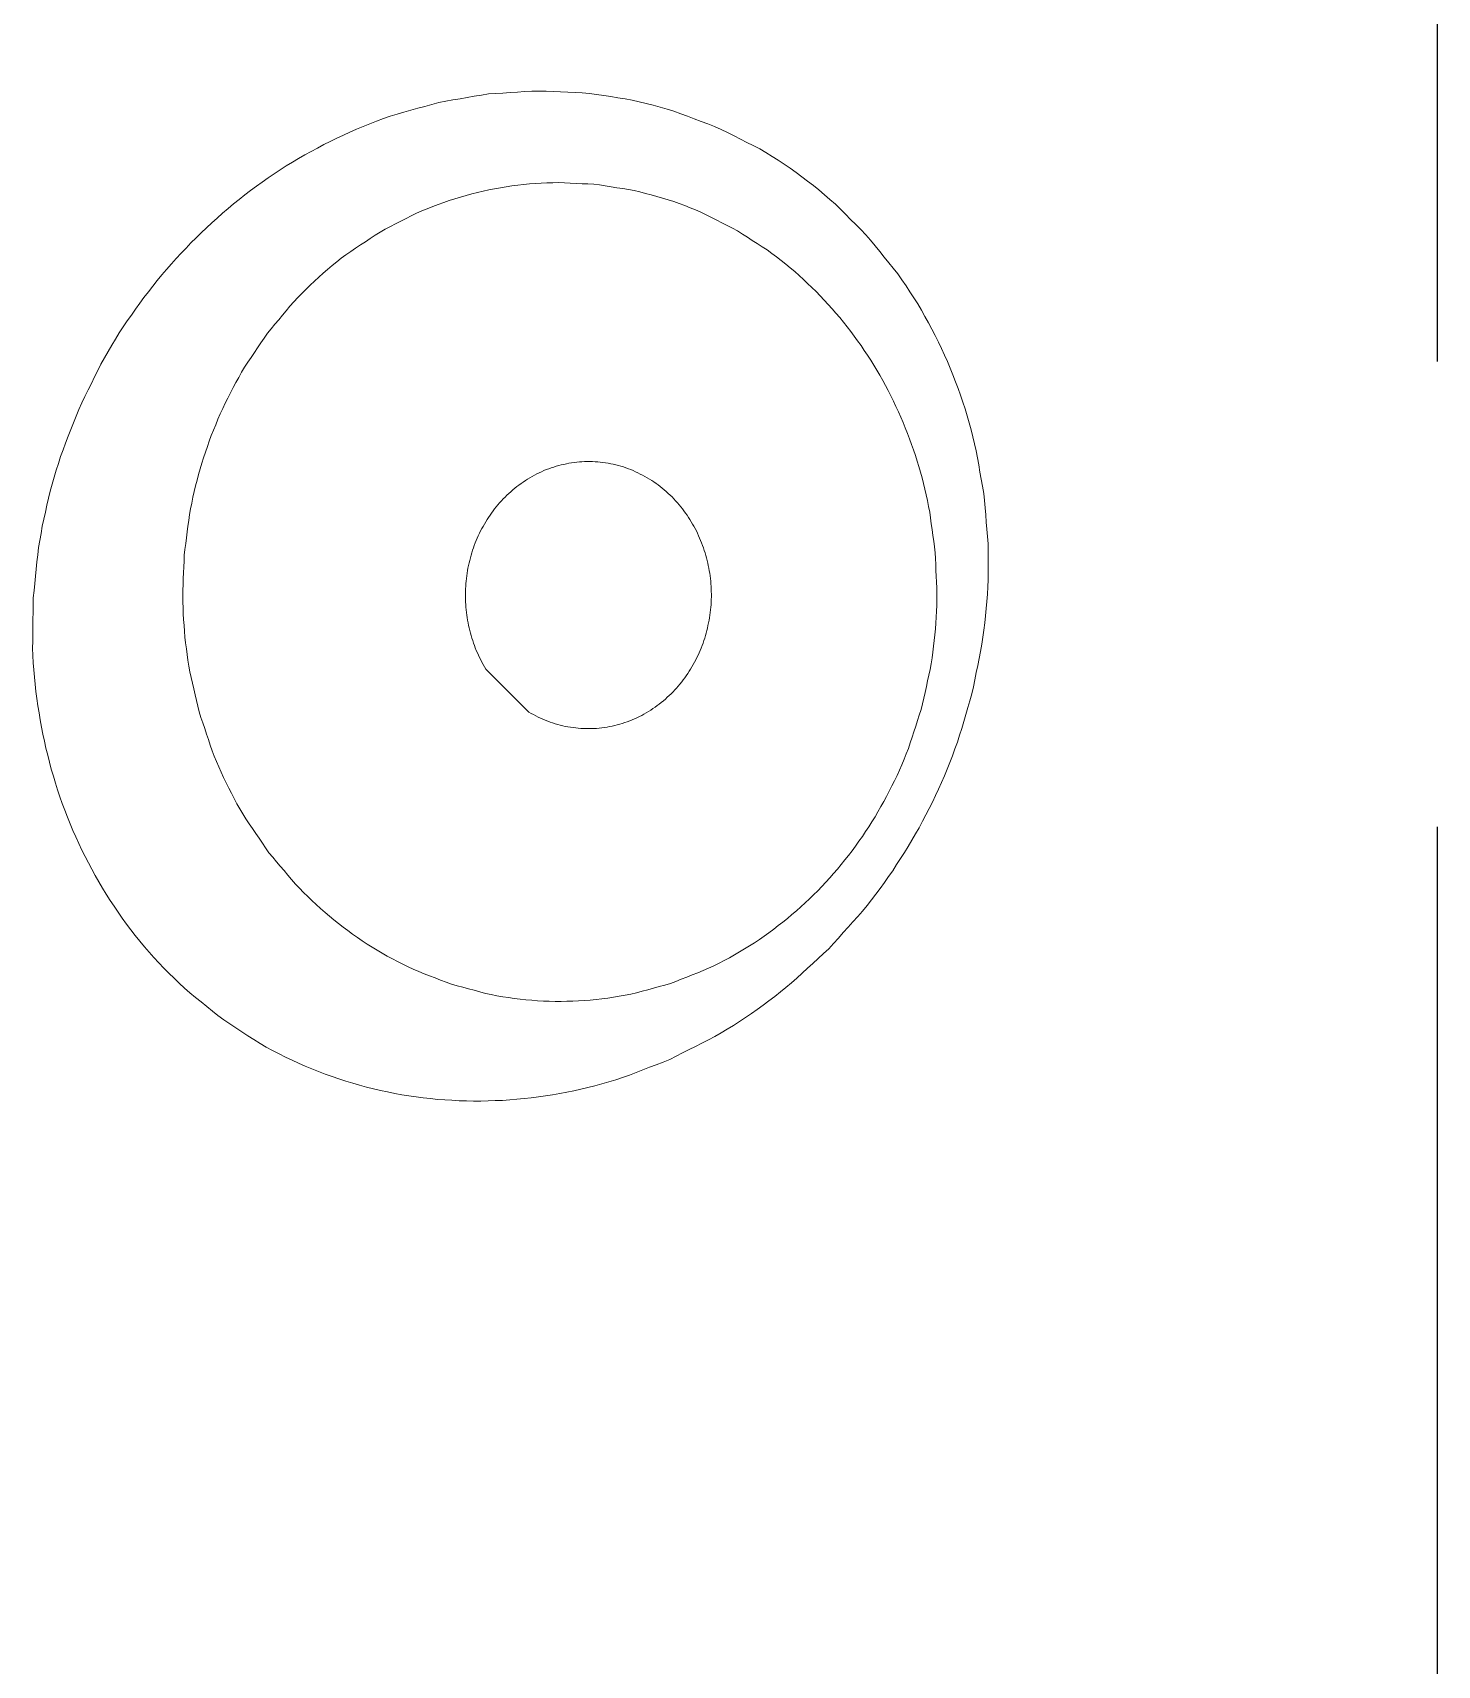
# Model space of a CAD drawing. Extents: x -5208 to -4788, y -2139 to -1842.
# Drawn here: x -5008.41 to -5003.13, y -2086.89 to -2080.75 of the extents above; entities that cross this region are included whole.
import ezdxf

# ---------------------------------------------------------------- set-up
doc = ezdxf.new("R2010")
doc.units = 0
doc.header["$LTSCALE"] = 7
doc.linetypes.add('CENTER', pattern=[2, 1.25, -0.25, 0.25, -0.25])
doc.layers.add('1', color=1, linetype='CENTER')
doc.layers.add('Trimetric', color=7, linetype='CONTINUOUS')

msp = doc.modelspace()

# ---------------------------------------------------------------- linework, layer by layer
at = {"layer": '1'}
msp.add_line((-5003.1291, -2106.4903), (-5003.1291, -2013.1957), dxfattribs=at)
at = {"layer": 'Trimetric', "color": 0, "linetype": 'Continuous', "lineweight": 18}
for points in [[(-5006.6971, -2080.9836), (-5006.67, -2080.9819), (-5006.6429, -2080.9801), (-5006.6158, -2080.9784), (-5006.5887, -2080.9767), (-5006.5617, -2080.9749), (-5006.5346, -2080.9732), (-5006.5075, -2080.9727), (-5006.4804, -2080.9738), (-5006.4533, -2080.9749), (-5006.4262, -2080.976), (-5006.3991, -2080.9771), (-5006.3719, -2080.9782), (-5006.3448, -2080.9793), (-5006.3179, -2080.9824), (-5006.2909, -2080.9856), (-5006.264, -2080.9889), (-5006.2372, -2080.9931), (-5006.2105, -2080.9978), (-5006.1837, -2081.0024), (-5006.1571, -2081.0075), (-5006.1306, -2081.0133), (-5006.1042, -2081.0195), (-5006.0779, -2081.0262), (-5006.0517, -2081.0333), (-5006.0256, -2081.0409), (-5005.9997, -2081.0487), (-5005.9742, -2081.0582), (-5005.9489, -2081.0678), (-5005.9235, -2081.0773), (-5005.8981, -2081.0869), (-5005.8727, -2081.0964), (-5005.8473, -2081.106), (-5005.8225, -2081.117), (-5005.7983, -2081.1292), (-5005.774, -2081.1414), (-5005.7498, -2081.1536), (-5005.7256, -2081.1659), (-5005.7014, -2081.1781), (-5005.6772, -2081.1905), (-5005.6539, -2081.2043), (-5005.6307, -2081.2184), (-5005.6077, -2081.2328), (-5005.5851, -2081.2478), (-5005.5626, -2081.263), (-5005.5404, -2081.2786), (-5005.5187, -2081.2948), (-5005.4972, -2081.3113), (-5005.4756, -2081.3279), (-5005.4544, -2081.3448), (-5005.4338, -2081.3625), (-5005.4132, -2081.3801), (-5005.3928, -2081.3979), (-5005.3737, -2081.4172), (-5005.3545, -2081.4364), (-5005.3354, -2081.4556), (-5005.3162, -2081.4749), (-5005.2971, -2081.4941), (-5005.278, -2081.5133), (-5005.2602, -2081.5338), (-5005.2432, -2081.5549), (-5005.2261, -2081.5761), (-5005.2091, -2081.5972), (-5005.1921, -2081.6183), (-5005.1751, -2081.6395), (-5005.1582, -2081.6607), (-5005.1426, -2081.6829), (-5005.1272, -2081.7053), (-5005.1122, -2081.7278), (-5005.0976, -2081.7507), (-5005.0832, -2081.7737), (-5005.0694, -2081.7971), (-5005.056, -2081.8206), (-5005.043, -2081.8445), (-5005.03, -2081.8683), (-5005.0173, -2081.8923), (-5005.0056, -2081.9167), (-5004.9938, -2081.9412), (-5004.9821, -2081.9657), (-5004.9715, -2081.9906), (-5004.961, -2082.0157), (-5004.9505, -2082.0407), (-5004.9407, -2082.066), (-5004.9315, -2082.0915), (-5004.9222, -2082.117), (-5004.9132, -2082.1426), (-5004.9049, -2082.1684), (-5004.897, -2082.1944), (-5004.8893, -2082.2204), (-5004.8823, -2082.2466), (-5004.8754, -2082.2728), (-5004.869, -2082.2992), (-5004.8635, -2082.3258), (-5004.8587, -2082.3525), (-5004.8539, -2082.3792), (-5004.8491, -2082.4059), (-5004.8443, -2082.4326), (-5004.8395, -2082.4593), (-5004.8348, -2082.486), (-5004.832, -2082.513), (-5004.8297, -2082.54), (-5004.8275, -2082.5671), (-5004.8253, -2082.5941), (-5004.8231, -2082.6212), (-5004.8208, -2082.6482), (-5004.8187, -2082.6753), (-5004.818, -2082.7024), (-5004.8176, -2082.7295), (-5004.8176, -2082.7566), (-5004.818, -2082.7838), (-5004.8186, -2082.8109), (-5004.8198, -2082.838), (-5004.8212, -2082.8651), (-5004.8234, -2082.8921), (-5004.8256, -2082.9192), (-5004.8278, -2082.9462), (-5004.8308, -2082.9732), (-5004.8343, -2083.0001), (-5004.8377, -2083.027), (-5004.8417, -2083.0538), (-5004.847, -2083.0805), (-5004.8522, -2083.1071), (-5004.8575, -2083.1337), (-5004.8628, -2083.1603), (-5004.868, -2083.1869), (-5004.8733, -2083.2136), (-5004.8796, -2083.2399), (-5004.8872, -2083.266), (-5004.8949, -2083.292), (-5004.9025, -2083.318), (-5004.9102, -2083.3441), (-5004.9178, -2083.3701), (-5004.9255, -2083.3961), (-5004.9339, -2083.4219), (-5004.943, -2083.4475), (-5004.9525, -2083.4729), (-5004.9622, -2083.4982), (-5004.9724, -2083.5234), (-5004.9828, -2083.5484), (-5004.9936, -2083.5733), (-5005.0049, -2083.598), (-5005.0165, -2083.6225), (-5005.0281, -2083.647), (-5005.0398, -2083.6715), (-5005.0525, -2083.6955), (-5005.0652, -2083.7195), (-5005.0779, -2083.7434), (-5005.0913, -2083.767), (-5005.1051, -2083.7904), (-5005.1189, -2083.8138), (-5005.1329, -2083.837), (-5005.1476, -2083.8598), (-5005.1624, -2083.8825), (-5005.1772, -2083.9053), (-5005.1926, -2083.9276), (-5005.2082, -2083.9499), (-5005.2242, -2083.9717), (-5005.2404, -2083.9935), (-5005.2569, -2084.015), (-5005.2738, -2084.0363), (-5005.2908, -2084.0575), (-5005.3088, -2084.0778), (-5005.3269, -2084.0979), (-5005.3451, -2084.1181), (-5005.3633, -2084.1382), (-5005.3815, -2084.1584), (-5005.3996, -2084.1785), (-5005.4178, -2084.1987), (-5005.4377, -2084.2171), (-5005.4576, -2084.2356), (-5005.4775, -2084.254), (-5005.4975, -2084.2724), (-5005.5174, -2084.2908), (-5005.5373, -2084.3092), (-5005.5574, -2084.3274), (-5005.5786, -2084.3444), (-5005.5997, -2084.3614), (-5005.6209, -2084.3784), (-5005.6426, -2084.3947), (-5005.6645, -2084.4107), (-5005.6864, -2084.4267), (-5005.7085, -2084.4424), (-5005.731, -2084.4576), (-5005.7536, -2084.4725), (-5005.7765, -2084.4872), (-5005.7996, -2084.5014), (-5005.8228, -2084.5154), (-5005.8463, -2084.529), (-5005.8702, -2084.5419), (-5005.8944, -2084.554), (-5005.9187, -2084.5662), (-5005.943, -2084.5783), (-5005.9672, -2084.5905), (-5005.9915, -2084.6027), (-5006.0157, -2084.6148), (-5006.0408, -2084.6251), (-5006.0661, -2084.6349), (-5006.0914, -2084.6446), (-5006.1168, -2084.6544), (-5006.1421, -2084.6641), (-5006.1674, -2084.6739), (-5006.1928, -2084.6835), (-5006.2187, -2084.6916), (-5006.2446, -2084.6995), (-5006.2707, -2084.7071), (-5006.2969, -2084.7141), (-5006.3232, -2084.7209), (-5006.3496, -2084.7271), (-5006.3761, -2084.7329), (-5006.4027, -2084.7381), (-5006.4293, -2084.7433), (-5006.456, -2084.7483), (-5006.4829, -2084.7522), (-5006.5097, -2084.756), (-5006.5366, -2084.7599), (-5006.5636, -2084.7625), (-5006.5906, -2084.765), (-5006.6176, -2084.7675), (-5006.6447, -2084.7691), (-5006.6718, -2084.7702), (-5006.6989, -2084.7712), (-5006.726, -2084.7718), (-5006.7532, -2084.7715), (-5006.7803, -2084.7712), (-5006.8074, -2084.7707), (-5006.8345, -2084.7689), (-5006.8616, -2084.7672), (-5006.8887, -2084.7654), (-5006.9157, -2084.7627), (-5006.9426, -2084.7598), (-5006.9695, -2084.7562), (-5006.9964, -2084.7522), (-5007.0232, -2084.7479), (-5007.0498, -2084.743), (-5007.0764, -2084.7376), (-5007.1029, -2084.7315), (-5007.1293, -2084.7255), (-5007.1557, -2084.7192), (-5007.1818, -2084.7118), (-5007.2079, -2084.7043), (-5007.234, -2084.6968), (-5007.2597, -2084.6881), (-5007.2853, -2084.6792), (-5007.311, -2084.6703), (-5007.3363, -2084.6605), (-5007.3614, -2084.6503), (-5007.3865, -2084.6401), (-5007.4114, -2084.6294), (-5007.4361, -2084.6181), (-5007.4606, -2084.6063), (-5007.4849, -2084.5942), (-5007.5089, -2084.5817), (-5007.5327, -2084.5687), (-5007.5564, -2084.5554), (-5007.5792, -2084.5407), (-5007.6019, -2084.5259), (-5007.6247, -2084.5111), (-5007.6474, -2084.4963), (-5007.6702, -2084.4815), (-5007.6929, -2084.4667), (-5007.7146, -2084.4505), (-5007.7357, -2084.4334), (-5007.7567, -2084.4162), (-5007.7777, -2084.3991), (-5007.7988, -2084.382), (-5007.8198, -2084.3648), (-5007.8406, -2084.3474), (-5007.8602, -2084.3286), (-5007.8798, -2084.3099), (-5007.8994, -2084.2911), (-5007.9181, -2084.2714), (-5007.9367, -2084.2517), (-5007.9553, -2084.2319), (-5007.9733, -2084.2117), (-5007.9911, -2084.1912), (-5008.0083, -2084.1702), (-5008.0253, -2084.1491), (-5008.042, -2084.1277), (-5008.0583, -2084.106), (-5008.0743, -2084.0841), (-5008.0896, -2084.0616), (-5008.1049, -2084.0392), (-5008.1201, -2084.0168), (-5008.1344, -2083.9937), (-5008.1485, -2083.9705), (-5008.1626, -2083.9473), (-5008.1759, -2083.9237), (-5008.1889, -2083.8999), (-5008.2018, -2083.876), (-5008.2143, -2083.8519), (-5008.226, -2083.8274), (-5008.2377, -2083.803), (-5008.2494, -2083.7785), (-5008.2602, -2083.7536), (-5008.2707, -2083.7286), (-5008.2809, -2083.7034), (-5008.2906, -2083.6781), (-5008.3001, -2083.6527), (-5008.309, -2083.627), (-5008.3176, -2083.6013), (-5008.3255, -2083.5754), (-5008.3335, -2083.5494), (-5008.3414, -2083.5235), (-5008.3481, -2083.4972), (-5008.3548, -2083.4709), (-5008.3615, -2083.4446), (-5008.3673, -2083.4181), (-5008.3728, -2083.3915), (-5008.3782, -2083.3649), (-5008.3832, -2083.3383), (-5008.3874, -2083.3115), (-5008.3916, -2083.2846), (-5008.3958, -2083.2578), (-5008.399, -2083.2309), (-5008.4021, -2083.2039), (-5008.4047, -2083.1769), (-5008.4069, -2083.1499), (-5008.4089, -2083.1228), (-5008.4103, -2083.0957), (-5008.4114, -2083.0686), (-5008.4111, -2083.0415), (-5008.4109, -2083.0144), (-5008.4106, -2082.9872), (-5008.4104, -2082.9601), (-5008.4101, -2082.933), (-5008.4098, -2082.9058), (-5008.4089, -2082.8787), (-5008.4061, -2082.8517), (-5008.4034, -2082.8247), (-5008.4006, -2082.7977), (-5008.3979, -2082.7707), (-5008.3952, -2082.7438), (-5008.3924, -2082.7168), (-5008.3889, -2082.6899), (-5008.3843, -2082.6631), (-5008.3798, -2082.6364), (-5008.3752, -2082.6096), (-5008.3695, -2082.5831), (-5008.3637, -2082.5566), (-5008.358, -2082.5301), (-5008.3517, -2082.5037), (-5008.3451, -2082.4774), (-5008.3379, -2082.4512), (-5008.3307, -2082.425), (-5008.3228, -2082.3991), (-5008.3148, -2082.3731), (-5008.3064, -2082.3473), (-5008.2971, -2082.3219), (-5008.2873, -2082.2966), (-5008.2775, -2082.2713), (-5008.2677, -2082.246), (-5008.2578, -2082.2207), (-5008.248, -2082.1954), (-5008.2382, -2082.1701), (-5008.2267, -2082.1455), (-5008.2147, -2082.1212), (-5008.2027, -2082.0969), (-5008.1906, -2082.0726), (-5008.1786, -2082.0483), (-5008.1665, -2082.0239), (-5008.1545, -2081.9996), (-5008.1414, -2081.9759), (-5008.1279, -2081.9523), (-5008.114, -2081.929), (-5008.1, -2081.9058), (-5008.0855, -2081.8828), (-5008.0708, -2081.86), (-5008.0559, -2081.8374), (-5008.0403, -2081.8152), (-5008.0246, -2081.793), (-5008.0089, -2081.7709), (-5007.9928, -2081.7491), (-5007.9761, -2081.7277), (-5007.9594, -2081.7063), (-5007.9428, -2081.6849), (-5007.9252, -2081.6642), (-5007.9075, -2081.6436), (-5007.8899, -2081.623), (-5007.8718, -2081.6028), (-5007.8532, -2081.583), (-5007.8347, -2081.5632), (-5007.816, -2081.5435), (-5007.7966, -2081.5245), (-5007.7772, -2081.5056), (-5007.7577, -2081.4867), (-5007.7377, -2081.4684), (-5007.7174, -2081.4503), (-5007.6971, -2081.4323), (-5007.6767, -2081.4145), (-5007.6558, -2081.3972), (-5007.6346, -2081.3802), (-5007.6133, -2081.3634), (-5007.5917, -2081.347), (-5007.57, -2081.3308), (-5007.5479, -2081.315), (-5007.5256, -2081.2996), (-5007.503, -2081.2846), (-5007.4803, -2081.2696), (-5007.4577, -2081.2546), (-5007.4344, -2081.2407), (-5007.4111, -2081.2268), (-5007.3878, -2081.2129), (-5007.364, -2081.1998), (-5007.3401, -2081.187), (-5007.3162, -2081.1743), (-5007.292, -2081.1619), (-5007.2675, -2081.1503), (-5007.243, -2081.1386), (-5007.2185, -2081.127), (-5007.1935, -2081.1163), (-5007.1685, -2081.1058), (-5007.1433, -2081.0957), (-5007.118, -2081.086), (-5007.0926, -2081.0765), (-5007.0669, -2081.0677), (-5007.0411, -2081.0593), (-5007.015, -2081.0521), (-5006.9888, -2081.0449), (-5006.9626, -2081.0377), (-5006.9365, -2081.0305), (-5006.9103, -2081.0233), (-5006.8841, -2081.0161), (-5006.8576, -2081.0106), (-5006.8309, -2081.0061), (-5006.8041, -2081.0016), (-5006.7773, -2080.9971), (-5006.7506, -2080.9926), (-5006.7238, -2080.9881)], [(-5006.4335, -2081.3168), (-5006.4115, -2081.3179), (-5006.3895, -2081.319), (-5006.3675, -2081.3201), (-5006.3455, -2081.3212), (-5006.3235, -2081.3223), (-5006.3015, -2081.3234), (-5006.2796, -2081.3261), (-5006.2579, -2081.3295), (-5006.2361, -2081.3329), (-5006.2143, -2081.3364), (-5006.1926, -2081.3398), (-5006.1708, -2081.3433), (-5006.1492, -2081.3473), (-5006.1277, -2081.3524), (-5006.1063, -2081.3576), (-5006.085, -2081.3629), (-5006.0638, -2081.3692), (-5006.0427, -2081.3754), (-5006.0216, -2081.3817), (-5006.0007, -2081.3888), (-5005.98, -2081.3961), (-5005.9593, -2081.4037), (-5005.9388, -2081.4118), (-5005.9184, -2081.4201), (-5005.8982, -2081.4288), (-5005.8783, -2081.4383), (-5005.8587, -2081.4483), (-5005.839, -2081.4583), (-5005.8194, -2081.4683), (-5005.7998, -2081.4783), (-5005.7801, -2081.4883), (-5005.7607, -2081.4987), (-5005.7422, -2081.5107), (-5005.7237, -2081.5226), (-5005.7052, -2081.5346), (-5005.6867, -2081.5465), (-5005.6682, -2081.5585), (-5005.6497, -2081.5705), (-5005.6318, -2081.5833), (-5005.6141, -2081.5964), (-5005.5968, -2081.61), (-5005.5795, -2081.6237), (-5005.5625, -2081.6377), (-5005.5458, -2081.652), (-5005.5292, -2081.6665), (-5005.5131, -2081.6815), (-5005.497, -2081.6965), (-5005.4808, -2081.7116), (-5005.4654, -2081.7273), (-5005.4501, -2081.7431), (-5005.4347, -2081.7589), (-5005.4198, -2081.7751), (-5005.4052, -2081.7916), (-5005.3907, -2081.8081), (-5005.3764, -2081.8249), (-5005.3626, -2081.8421), (-5005.3489, -2081.8593), (-5005.3351, -2081.8766), (-5005.3222, -2081.8944), (-5005.3093, -2081.9122), (-5005.2964, -2081.9301), (-5005.2841, -2081.9484), (-5005.2721, -2081.9668), (-5005.26, -2081.9853), (-5005.2482, -2082.0038), (-5005.2368, -2082.0227), (-5005.2257, -2082.0418), (-5005.2148, -2082.0609), (-5005.2043, -2082.0803), (-5005.194, -2082.0997), (-5005.184, -2082.1193), (-5005.1744, -2082.1392), (-5005.1651, -2082.1591), (-5005.1558, -2082.1791), (-5005.1467, -2082.1991), (-5005.1383, -2082.2195), (-5005.1299, -2082.2399), (-5005.1215, -2082.2603), (-5005.114, -2082.281), (-5005.1065, -2082.3017), (-5005.0991, -2082.3224), (-5005.0921, -2082.3433), (-5005.0856, -2082.3644), (-5005.0791, -2082.3854), (-5005.0727, -2082.4065), (-5005.0669, -2082.4278), (-5005.0614, -2082.4491), (-5005.0561, -2082.4705), (-5005.0512, -2082.4919), (-5005.0464, -2082.5134), (-5005.0421, -2082.535), (-5005.0381, -2082.5567), (-5005.035, -2082.5785), (-5005.032, -2082.6003), (-5005.029, -2082.6222), (-5005.0259, -2082.644), (-5005.0229, -2082.6658), (-5005.0198, -2082.6876), (-5005.0175, -2082.7095), (-5005.0165, -2082.7315), (-5005.0154, -2082.7535), (-5005.0144, -2082.7755), (-5005.0133, -2082.7975), (-5005.0123, -2082.8195), (-5005.0112, -2082.8415), (-5005.0109, -2082.8636), (-5005.0114, -2082.8856), (-5005.0118, -2082.9076), (-5005.0123, -2082.9296), (-5005.0137, -2082.9516), (-5005.0152, -2082.9736), (-5005.0166, -2082.9956), (-5005.0185, -2083.0175), (-5005.0207, -2083.0394), (-5005.0233, -2083.0613), (-5005.0261, -2083.0832), (-5005.0292, -2083.105), (-5005.0327, -2083.1267), (-5005.0363, -2083.1485), (-5005.041, -2083.17), (-5005.0458, -2083.1915), (-5005.0507, -2083.2129), (-5005.0556, -2083.2344), (-5005.0605, -2083.2559), (-5005.0654, -2083.2774), (-5005.0703, -2083.2989), (-5005.0771, -2083.3198), (-5005.0839, -2083.3408), (-5005.0908, -2083.3617), (-5005.0976, -2083.3827), (-5005.1044, -2083.4036), (-5005.1113, -2083.4245), (-5005.1183, -2083.4454), (-5005.1263, -2083.4659), (-5005.1346, -2083.4863), (-5005.1431, -2083.5067), (-5005.152, -2083.5268), (-5005.161, -2083.5469), (-5005.1704, -2083.5668), (-5005.1801, -2083.5866), (-5005.1902, -2083.6062), (-5005.2004, -2083.6257), (-5005.2105, -2083.6453), (-5005.2216, -2083.6644), (-5005.2326, -2083.6834), (-5005.2437, -2083.7025), (-5005.2553, -2083.7212), (-5005.2672, -2083.7397), (-5005.2792, -2083.7582), (-5005.2914, -2083.7765), (-5005.3042, -2083.7945), (-5005.317, -2083.8124), (-5005.3298, -2083.8303), (-5005.3434, -2083.8476), (-5005.3571, -2083.8649), (-5005.3707, -2083.8822), (-5005.3849, -2083.899), (-5005.3994, -2083.9156), (-5005.4139, -2083.9323), (-5005.4286, -2083.9487), (-5005.4436, -2083.9647), (-5005.459, -2083.9805), (-5005.4745, -2083.9962), (-5005.4903, -2084.0115), (-5005.5063, -2084.0266), (-5005.5226, -2084.0416), (-5005.5392, -2084.056), (-5005.556, -2084.0703), (-5005.5727, -2084.0846), (-5005.5899, -2084.0984), (-5005.6073, -2084.1118), (-5005.6248, -2084.1253), (-5005.6424, -2084.1384), (-5005.6605, -2084.151), (-5005.6786, -2084.1635), (-5005.6968, -2084.176), (-5005.7155, -2084.1877), (-5005.7342, -2084.1993), (-5005.7529, -2084.2109), (-5005.772, -2084.2219), (-5005.7912, -2084.2327), (-5005.8107, -2084.2431), (-5005.8302, -2084.2531), (-5005.8499, -2084.263), (-5005.8699, -2084.2724), (-5005.89, -2084.2812), (-5005.9105, -2084.2893), (-5005.9311, -2084.2973), (-5005.9516, -2084.3054), (-5005.9721, -2084.3134), (-5005.9926, -2084.3215), (-5006.0131, -2084.3295), (-5006.0343, -2084.3354), (-5006.0556, -2084.3412), (-5006.0768, -2084.3471), (-5006.098, -2084.3529), (-5006.1193, -2084.3588), (-5006.1405, -2084.3646), (-5006.162, -2084.3695), (-5006.1836, -2084.3739), (-5006.2053, -2084.3778), (-5006.227, -2084.3814), (-5006.2488, -2084.3847), (-5006.2706, -2084.3875), (-5006.2925, -2084.3899), (-5006.3145, -2084.3918), (-5006.3364, -2084.3936), (-5006.3584, -2084.3953), (-5006.3804, -2084.3959), (-5006.4024, -2084.3966), (-5006.4244, -2084.3972), (-5006.4465, -2084.3967), (-5006.4685, -2084.3962), (-5006.4905, -2084.3957), (-5006.5125, -2084.3942), (-5006.5345, -2084.3925), (-5006.5564, -2084.3908), (-5006.5783, -2084.3886), (-5006.6002, -2084.386), (-5006.622, -2084.3828), (-5006.6438, -2084.3794), (-5006.6655, -2084.3756), (-5006.6871, -2084.3714), (-5006.7086, -2084.3667), (-5006.7299, -2084.361), (-5006.7512, -2084.3552), (-5006.7724, -2084.3495), (-5006.7937, -2084.3438), (-5006.815, -2084.3381), (-5006.8363, -2084.3323), (-5006.8568, -2084.3245), (-5006.8774, -2084.3166), (-5006.898, -2084.3087), (-5006.9185, -2084.3008), (-5006.9391, -2084.2928), (-5006.9596, -2084.2849), (-5006.9799, -2084.2762), (-5006.9999, -2084.267), (-5007.0196, -2084.2572), (-5007.0393, -2084.2473), (-5007.0588, -2084.237), (-5007.0781, -2084.2264), (-5007.0972, -2084.2155), (-5007.116, -2084.204), (-5007.1348, -2084.1926), (-5007.1536, -2084.1811), (-5007.1718, -2084.1687), (-5007.19, -2084.1563), (-5007.2082, -2084.1438), (-5007.226, -2084.1308), (-5007.2435, -2084.1175), (-5007.261, -2084.1041), (-5007.2783, -2084.0904), (-5007.2951, -2084.0762), (-5007.3119, -2084.062), (-5007.3287, -2084.0477), (-5007.345, -2084.0329), (-5007.3611, -2084.0178), (-5007.377, -2084.0026), (-5007.3926, -2083.987), (-5007.408, -2083.9713), (-5007.4232, -2083.9554), (-5007.4378, -2083.9388), (-5007.4519, -2083.922), (-5007.4661, -2083.9051), (-5007.4803, -2083.8882), (-5007.4944, -2083.8713), (-5007.5086, -2083.8545), (-5007.5227, -2083.8376), (-5007.5353, -2083.8195), (-5007.5477, -2083.8013), (-5007.5602, -2083.7832), (-5007.5727, -2083.765), (-5007.5852, -2083.7468), (-5007.5976, -2083.7287), (-5007.6097, -2083.7102), (-5007.6208, -2083.6912), (-5007.632, -2083.6722), (-5007.6431, -2083.6532), (-5007.6534, -2083.6337), (-5007.6636, -2083.6142), (-5007.6739, -2083.5947), (-5007.6837, -2083.575), (-5007.6932, -2083.5552), (-5007.7023, -2083.5351), (-5007.7113, -2083.515), (-5007.7199, -2083.4947), (-5007.7283, -2083.4743), (-5007.7364, -2083.4539), (-5007.7436, -2083.433), (-5007.7506, -2083.4121), (-5007.7575, -2083.3912), (-5007.7645, -2083.3703), (-5007.7714, -2083.3494), (-5007.7784, -2083.3285), (-5007.7852, -2083.3076), (-5007.7903, -2083.2861), (-5007.7953, -2083.2647), (-5007.8003, -2083.2432), (-5007.8053, -2083.2218), (-5007.8103, -2083.2003), (-5007.8153, -2083.1789), (-5007.82, -2083.1574), (-5007.8238, -2083.1357), (-5007.8273, -2083.1139), (-5007.8306, -2083.0921), (-5007.8335, -2083.0703), (-5007.8363, -2083.0484), (-5007.8386, -2083.0265), (-5007.8406, -2083.0046), (-5007.8422, -2082.9826), (-5007.8437, -2082.9606), (-5007.8453, -2082.9387), (-5007.8459, -2082.9166), (-5007.8465, -2082.8946), (-5007.847, -2082.8726), (-5007.8469, -2082.8506), (-5007.8459, -2082.8286), (-5007.845, -2082.8066), (-5007.844, -2082.7846), (-5007.8431, -2082.7625), (-5007.8421, -2082.7405), (-5007.8412, -2082.7185), (-5007.839, -2082.6966), (-5007.836, -2082.6748), (-5007.8331, -2082.653), (-5007.8302, -2082.6311), (-5007.8273, -2082.6093), (-5007.8243, -2082.5875), (-5007.8214, -2082.5656), (-5007.8175, -2082.5439), (-5007.8133, -2082.5223), (-5007.8087, -2082.5008), (-5007.8039, -2082.4793), (-5007.7987, -2082.4579), (-5007.7933, -2082.4365), (-5007.7876, -2082.4152), (-5007.7813, -2082.3941), (-5007.775, -2082.373), (-5007.7686, -2082.3519), (-5007.7617, -2082.331), (-5007.7544, -2082.3102), (-5007.7471, -2082.2894), (-5007.7397, -2082.2687), (-5007.7314, -2082.2483), (-5007.7231, -2082.2279), (-5007.7148, -2082.2075), (-5007.7058, -2082.1874), (-5007.6966, -2082.1673), (-5007.6874, -2082.1473), (-5007.6779, -2082.1275), (-5007.668, -2082.1078), (-5007.6578, -2082.0883), (-5007.6474, -2082.0688), (-5007.6366, -2082.0496), (-5007.6256, -2082.0305), (-5007.6144, -2082.0116), (-5007.6024, -2081.9931), (-5007.59, -2081.9749), (-5007.5776, -2081.9567), (-5007.5653, -2081.9384), (-5007.5529, -2081.9202), (-5007.5405, -2081.902), (-5007.5281, -2081.8838), (-5007.5141, -2081.8668), (-5007.5001, -2081.8498), (-5007.486, -2081.8329), (-5007.4719, -2081.8159), (-5007.4579, -2081.799), (-5007.4438, -2081.782), (-5007.4293, -2081.7654), (-5007.414, -2081.7496), (-5007.3988, -2081.7337), (-5007.3834, -2081.7179), (-5007.3674, -2081.7028), (-5007.3514, -2081.6876), (-5007.3353, -2081.6725), (-5007.3188, -2081.6579), (-5007.3022, -2081.6435), (-5007.2853, -2081.6294), (-5007.2681, -2081.6155), (-5007.2508, -2081.6019), (-5007.2333, -2081.5886), (-5007.2154, -2081.5757), (-5007.197, -2081.5636), (-5007.1786, -2081.5515), (-5007.1602, -2081.5395), (-5007.1417, -2081.5274), (-5007.1233, -2081.5153), (-5007.1049, -2081.5032), (-5007.0855, -2081.4927), (-5007.066, -2081.4826), (-5007.0464, -2081.4725), (-5007.0269, -2081.4623), (-5007.0073, -2081.4522), (-5006.9877, -2081.4421), (-5006.9679, -2081.4325), (-5006.9477, -2081.4236), (-5006.9274, -2081.4152), (-5006.9069, -2081.407), (-5006.8863, -2081.3992), (-5006.8656, -2081.3918), (-5006.8448, -2081.3845), (-5006.8237, -2081.3781), (-5006.8026, -2081.3717), (-5006.7816, -2081.3653), (-5006.7602, -2081.3598), (-5006.7389, -2081.3545), (-5006.7175, -2081.3492), (-5006.6959, -2081.3446), (-5006.6743, -2081.3405), (-5006.6526, -2081.3364), (-5006.6309, -2081.3328), (-5006.6091, -2081.3298), (-5006.5873, -2081.3268), (-5006.5654, -2081.3241), (-5006.5434, -2081.3223), (-5006.5215, -2081.3205), (-5006.4995, -2081.3188), (-5006.4775, -2081.3181), (-5006.4555, -2081.3175)]]:
    msp.add_lwpolyline(points, close=True, dxfattribs=at)
for points in [[(-5006.5456, -2083.3089), (-5006.5369, -2083.3135), (-5006.5282, -2083.3182), (-5006.5195, -2083.3228), (-5006.5108, -2083.3275), (-5006.5019, -2083.3316), (-5006.4928, -2083.3354), (-5006.4837, -2083.3392), (-5006.4746, -2083.343), (-5006.4654, -2083.3466), (-5006.456, -2083.3497), (-5006.4466, -2083.3527), (-5006.4371, -2083.3554), (-5006.4276, -2083.358), (-5006.418, -2083.3603), (-5006.4084, -2083.3625), (-5006.3987, -2083.3642), (-5006.389, -2083.366), (-5006.3792, -2083.3671), (-5006.3694, -2083.3682), (-5006.3596, -2083.3692), (-5006.3497, -2083.3702), (-5006.3399, -2083.3707), (-5006.33, -2083.3707), (-5006.3202, -2083.3708), (-5006.3103, -2083.3708), (-5006.3004, -2083.3706), (-5006.2906, -2083.3699), (-5006.2808, -2083.3692), (-5006.271, -2083.368), (-5006.2612, -2083.3668), (-5006.2515, -2083.3651), (-5006.2417, -2083.3635), (-5006.2321, -2083.3614), (-5006.2225, -2083.3593), (-5006.213, -2083.3566), (-5006.2035, -2083.3538), (-5006.194, -2083.351), (-5006.1846, -2083.3482), (-5006.1753, -2083.3449), (-5006.1662, -2083.3412), (-5006.157, -2083.3375), (-5006.1479, -2083.3338), (-5006.1388, -2083.3299), (-5006.1299, -2083.3256), (-5006.1211, -2083.3212), (-5006.1125, -2083.3164), (-5006.1039, -2083.3116), (-5006.0954, -2083.3065), (-5006.087, -2083.3013), (-5006.0788, -2083.2958), (-5006.0707, -2083.2902), (-5006.0628, -2083.2844), (-5006.055, -2083.2783), (-5006.0473, -2083.2721), (-5006.0395, -2083.266), (-5006.0319, -2083.2598), (-5006.0248, -2083.253), (-5006.0176, -2083.2462), (-5006.0105, -2083.2394), (-5006.0033, -2083.2326), (-5005.9965, -2083.2254), (-5005.9899, -2083.2181), (-5005.9834, -2083.2107), (-5005.9771, -2083.2031), (-5005.9708, -2083.1955), (-5005.9649, -2083.1876), (-5005.9589, -2083.1798), (-5005.9533, -2083.1717), (-5005.9476, -2083.1636), (-5005.9424, -2083.1552), (-5005.9373, -2083.1467), (-5005.9323, -2083.1383), (-5005.9272, -2083.1299), (-5005.9223, -2083.1213), (-5005.918, -2083.1124), (-5005.9136, -2083.1036), (-5005.9093, -2083.0947), (-5005.9049, -2083.0858), (-5005.901, -2083.0768), (-5005.8973, -2083.0677), (-5005.8937, -2083.0585), (-5005.8903, -2083.0492), (-5005.887, -2083.0399), (-5005.8841, -2083.0305), (-5005.8811, -2083.0211), (-5005.8785, -2083.0116), (-5005.8759, -2083.002), (-5005.8737, -2082.9924), (-5005.8718, -2082.9828), (-5005.8698, -2082.9731), (-5005.8678, -2082.9634), (-5005.8659, -2082.9537), (-5005.8647, -2082.944), (-5005.8636, -2082.9342), (-5005.8624, -2082.9244), (-5005.8612, -2082.9146), (-5005.8603, -2082.9047), (-5005.8598, -2082.8949), (-5005.8593, -2082.885), (-5005.8592, -2082.8752), (-5005.8591, -2082.8653), (-5005.8593, -2082.8554), (-5005.8596, -2082.8456), (-5005.86, -2082.8357), (-5005.8607, -2082.8259), (-5005.8616, -2082.8161), (-5005.8629, -2082.8063), (-5005.8642, -2082.7965), (-5005.8655, -2082.7867), (-5005.8668, -2082.7769), (-5005.8686, -2082.7673), (-5005.8707, -2082.7576), (-5005.8728, -2082.748), (-5005.875, -2082.7383), (-5005.8771, -2082.7287), (-5005.88, -2082.7193), (-5005.8829, -2082.7099), (-5005.8859, -2082.7004), (-5005.8888, -2082.691), (-5005.892, -2082.6817), (-5005.8958, -2082.6726), (-5005.8995, -2082.6634), (-5005.9032, -2082.6543), (-5005.9069, -2082.6452), (-5005.9112, -2082.6363), (-5005.9155, -2082.6274), (-5005.92, -2082.6186), (-5005.9247, -2082.6099), (-5005.9295, -2082.6013), (-5005.9346, -2082.5929), (-5005.9396, -2082.5844), (-5005.9451, -2082.5762), (-5005.9505, -2082.5679), (-5005.9564, -2082.56), (-5005.9623, -2082.5521), (-5005.9683, -2082.5443), (-5005.9742, -2082.5364), (-5005.9804, -2082.5287), (-5005.9871, -2082.5214), (-5005.9937, -2082.5142), (-5006.0004, -2082.5069), (-5006.007, -2082.4996), (-5006.0141, -2082.4927), (-5006.0212, -2082.4859), (-5006.0286, -2082.4793), (-5006.036, -2082.4728), (-5006.0436, -2082.4665), (-5006.0513, -2082.4604), (-5006.0591, -2082.4543), (-5006.0671, -2082.4486), (-5006.0752, -2082.4429), (-5006.0835, -2082.4377), (-5006.0919, -2082.4325), (-5006.1003, -2082.4273), (-5006.1087, -2082.4221), (-5006.1175, -2082.4175), (-5006.1263, -2082.4132), (-5006.1351, -2082.4088), (-5006.144, -2082.4044), (-5006.153, -2082.4004), (-5006.1621, -2082.3966), (-5006.1713, -2082.3931), (-5006.1806, -2082.3898), (-5006.1899, -2082.3866), (-5006.1994, -2082.3838), (-5006.2089, -2082.381), (-5006.2184, -2082.3786), (-5006.228, -2082.3763), (-5006.2377, -2082.3746), (-5006.2475, -2082.3729), (-5006.2572, -2082.3713), (-5006.2669, -2082.3696), (-5006.2767, -2082.3686), (-5006.2866, -2082.3679), (-5006.2964, -2082.3672), (-5006.3062, -2082.3665), (-5006.3161, -2082.3661), (-5006.326, -2082.3662), (-5006.3358, -2082.3663), (-5006.3457, -2082.3669), (-5006.3555, -2082.3675), (-5006.3653, -2082.3685), (-5006.3751, -2082.3695), (-5006.3849, -2082.371), (-5006.3946, -2082.3725), (-5006.4043, -2082.3746), (-5006.4139, -2082.3769), (-5006.4235, -2082.3791), (-5006.4331, -2082.3813), (-5006.4426, -2082.384), (-5006.4519, -2082.3872), (-5006.4613, -2082.3903), (-5006.4706, -2082.3934), (-5006.4799, -2082.3968), (-5006.489, -2082.4006), (-5006.4981, -2082.4044), (-5006.507, -2082.4087), (-5006.5159, -2082.4129), (-5006.5246, -2082.4176), (-5006.5333, -2082.4222), (-5006.5418, -2082.4272), (-5006.5503, -2082.4323), (-5006.5585, -2082.4377), (-5006.5666, -2082.4434), (-5006.5747, -2082.449), (-5006.5828, -2082.4547), (-5006.5907, -2082.4606), (-5006.5982, -2082.4669), (-5006.6058, -2082.4733), (-5006.6133, -2082.4796), (-5006.6208, -2082.486), (-5006.628, -2082.4928), (-5006.635, -2082.4997), (-5006.6419, -2082.5068), (-5006.6487, -2082.514), (-5006.6553, -2082.5213), (-5006.6617, -2082.5288), (-5006.668, -2082.5364), (-5006.6741, -2082.5441), (-5006.6802, -2082.5519), (-5006.6858, -2082.56), (-5006.6913, -2082.5682), (-5006.6969, -2082.5763), (-5006.7025, -2082.5845), (-5006.7076, -2082.5929), (-5006.7124, -2082.6015), (-5006.7173, -2082.6101), (-5006.7221, -2082.6187), (-5006.7269, -2082.6273), (-5006.7312, -2082.6362), (-5006.7355, -2082.6451), (-5006.7394, -2082.6541), (-5006.7433, -2082.6632), (-5006.747, -2082.6723), (-5006.7505, -2082.6815), (-5006.7539, -2082.6908), (-5006.757, -2082.7002), (-5006.7601, -2082.7095), (-5006.7628, -2082.719), (-5006.7655, -2082.7285), (-5006.768, -2082.7381), (-5006.7703, -2082.7477), (-5006.7724, -2082.7573), (-5006.7743, -2082.767), (-5006.7762, -2082.7767), (-5006.7777, -2082.7864), (-5006.7792, -2082.7962), (-5006.7802, -2082.806), (-5006.7811, -2082.8158), (-5006.7819, -2082.8256), (-5006.7828, -2082.8355), (-5006.7836, -2082.8453), (-5006.7837, -2082.8552), (-5006.7837, -2082.865), (-5006.7838, -2082.8749), (-5006.7838, -2082.8847), (-5006.7836, -2082.8946), (-5006.783, -2082.9045), (-5006.7823, -2082.9143), (-5006.7813, -2082.9241), (-5006.7803, -2082.9339), (-5006.779, -2082.9437), (-5006.7776, -2082.9535), (-5006.776, -2082.9632), (-5006.7742, -2082.9729), (-5006.7722, -2082.9826), (-5006.7698, -2082.9921), (-5006.7674, -2083.0017), (-5006.765, -2083.0113), (-5006.7626, -2083.0208), (-5006.7597, -2083.0302), (-5006.7565, -2083.0396), (-5006.7533, -2083.0489), (-5006.75, -2083.0582), (-5006.7468, -2083.0675), (-5006.743, -2083.0766), (-5006.7392, -2083.0857), (-5006.735, -2083.0947), (-5006.7309, -2083.1036), (-5006.7264, -2083.1125), (-5006.7219, -2083.1212), (-5006.7172, -2083.1299), (-5006.7122, -2083.1384), (-5006.7073, -2083.1469)], [(-5006.7073, -2083.1469), (-5006.5456, -2083.3089)]]:
    msp.add_lwpolyline(points, dxfattribs=at)

doc.saveas('drawing.dxf')
